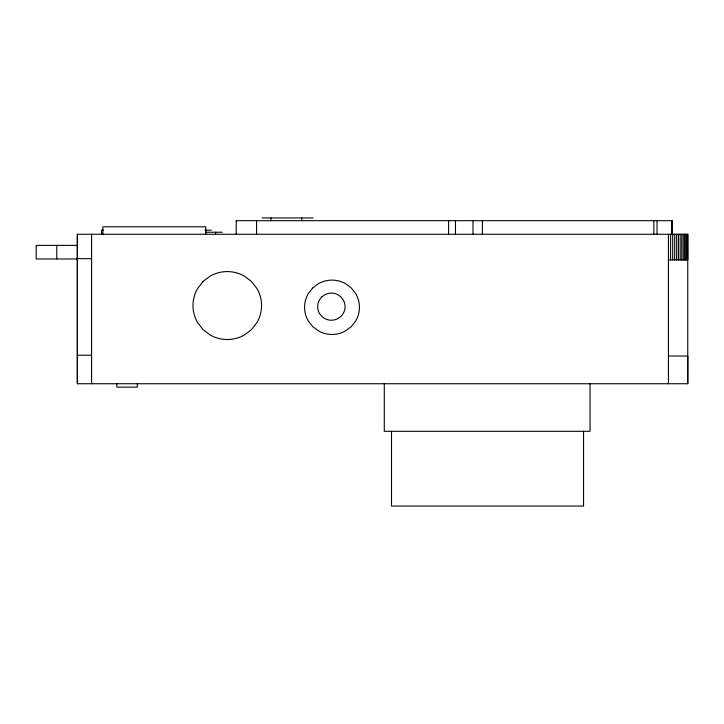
<?xml version="1.0" encoding="UTF-8"?>
<svg xmlns="http://www.w3.org/2000/svg" width="724" height="724" viewBox="0 0 724 724"><rect width="100%" height="100%" fill="white"/><g stroke="black" fill="none" stroke-linecap="round" stroke-linejoin="round"><path stroke-width="1.09" d="M668.442 356.036L687.8 356.036L687.764 383.738L77.35 383.738L77.35 234.268L687.764 234.268L687.8 259.943L668.442 259.934M670.569 259.934L670.605 234.268M681.755 259.934L681.755 234.268M674.659 259.934L674.705 234.268M678.406 259.934L678.442 234.268M262.07 217.96L313.148 217.96M236.151 220.684L672.171 220.684L672.171 234.268M103.405 230.196L101.532 230.196L101.532 234.268M205.01 230.196L211.272 230.196M205.625 232.232L222.277 232.232M77.35 245.382L36.2 245.382L36.2 258.966L77.35 258.966M77.296 258.676L91.586 258.676M91.586 355.231L77.278 355.231M686.85 234.268L686.922 259.943M684.578 234.268L684.623 259.934M685.782 234.268L685.809 259.943M683.23 234.268L683.275 259.934M680.162 234.268L680.18 259.934M676.623 234.268L676.623 259.934M687.764 234.268L687.764 383.738M672.687 234.268L672.696 259.934M671.944 220.684L671.944 234.268M668.442 234.268L668.442 383.738M657.021 220.684L657.021 234.268M653.872 220.684L653.872 234.268M590.051 383.738L590.051 431.305L384.29 431.305L384.29 383.738M583.544 431.305L583.544 506.04L391.503 506.04L391.503 431.305M482.401 220.684L482.401 234.268M472.998 220.684L472.998 234.268M455.468 220.684L455.468 234.268M448.608 220.684L448.608 234.268M301.736 217.96L301.736 220.684M270.876 217.96L270.876 220.684M256.577 220.684L256.577 234.268M236.277 220.684L236.151 234.268M215.58 232.232L215.58 234.268M205.743 234.268L205.743 226.793L102.871 226.793L102.871 234.268M137.352 383.738L137.352 387.141L116.772 387.141L116.772 383.738M91.586 234.268L91.586 383.738M77.35 234.268L77.35 383.738M56.78 245.382L56.78 258.966M203.019 281.527L197.571 288.568A33.702 33.702 0 0 0 197.571 322.533L203.019 329.574L210.123 334.968A34.562 34.562 0 0 0 244.413 334.968L251.518 329.574L256.966 322.533A33.702 33.702 0 0 0 256.966 288.559L251.518 281.527L244.413 276.134A34.562 34.562 0 0 0 210.123 276.134L203.019 281.527M312.605 288.071L308.243 293.7A26.96 26.96 0 0 0 308.243 320.877L312.605 326.506L318.279 330.823A27.648 27.648 0 0 0 345.719 330.823L351.402 326.506L355.756 320.877A26.96 26.96 0 0 0 355.756 293.7L351.402 288.071L345.719 283.754A27.648 27.648 0 0 0 318.279 283.754L312.605 288.071M321.664 297.048L319.483 299.854A13.485 13.485 0 0 0 319.483 313.447L321.664 316.261L324.506 318.424A13.828 13.828 0 0 0 338.217 318.415L341.058 316.261L343.239 313.447A13.485 13.485 0 0 0 343.239 299.854L341.058 297.048L338.217 294.885A13.828 13.828 0 0 0 324.506 294.885L321.664 297.048"/></g></svg>
